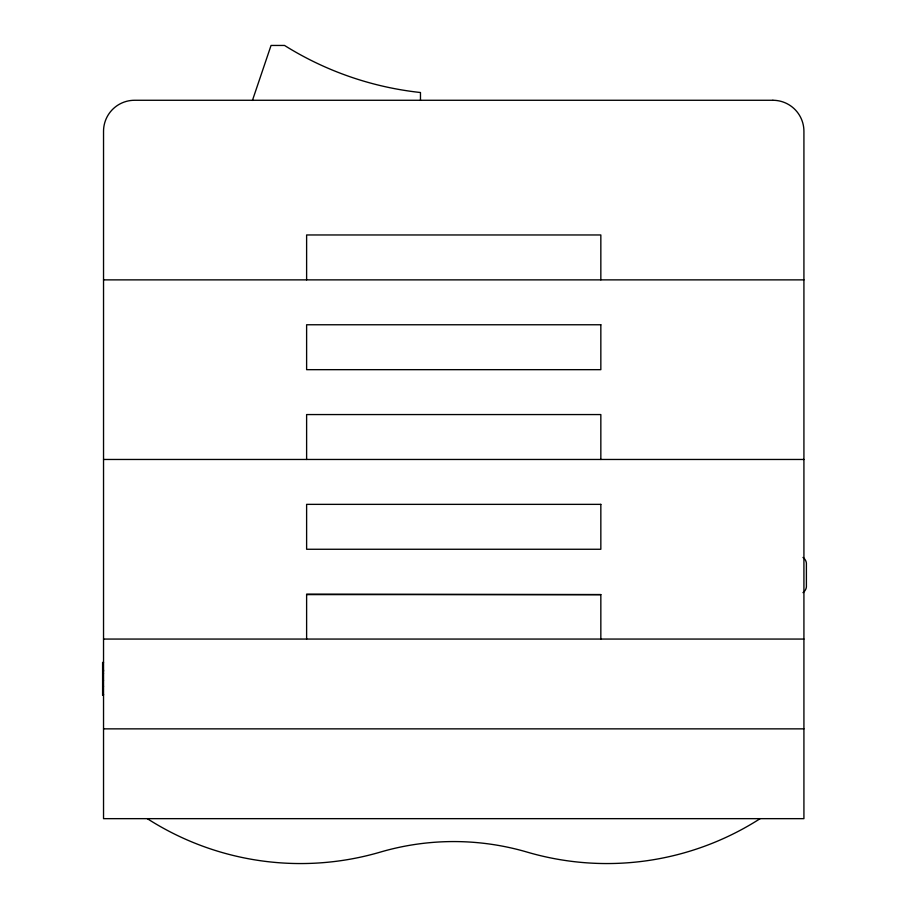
<?xml version="1.0" encoding="UTF-8"?>
<svg xmlns="http://www.w3.org/2000/svg" width="909" height="909" viewBox="0 0 909 909"><rect width="100%" height="100%" fill="white"/><g stroke="black" fill="none" stroke-linecap="round" stroke-linejoin="round"><path stroke-width="1.36" d="M252.441 100.422L271.052 45.45L284.528 45.45A321.388 321.388 0 0 0 420.469 92.513L420.469 100.274M103.535 279.87L803.92 279.87M103.535 459.465L803.92 459.465M306.617 594.611L600.838 594.611L600.838 639.061M103.535 639.061L803.92 639.061M103.535 662.411L102.603 662.411L102.603 695.317M102.603 670.16L103.535 670.16M102.603 670.615L103.535 670.615M102.603 671.217L103.535 671.217M102.603 673.364L103.535 673.364M102.603 680.432L103.535 680.432M102.603 686.306L103.535 686.306M102.603 694.59L103.535 694.59M102.603 694.817L103.535 694.817M103.535 728.859L803.92 728.859M600.838 594.611L306.617 594.156L306.617 639.061M600.838 279.87L600.838 234.965L306.617 234.965L306.617 279.87M600.838 459.465L600.838 414.561L306.617 414.561L306.617 459.465M760.14 818.657A283.847 283.847 0 0 1 527.106 852.097A260.928 260.928 0 0 0 380.348 852.097A283.847 283.847 0 0 1 147.303 818.657M802.977 592.634A8.067 8.067 0 0 0 806.397 586.953L806.397 563.125A8.067 8.067 0 0 0 802.977 557.444M772.9 100.274L134.555 100.274A31.02 31.02 0 0 0 103.535 131.294L103.535 818.657L803.92 818.657L803.92 131.294A31.02 31.02 0 0 0 772.9 100.274M600.838 324.763L306.617 324.763L306.617 369.668L600.838 369.668L600.838 324.763M600.838 504.359L306.617 504.359L306.617 549.263L600.838 549.263L600.838 504.359"/></g></svg>
